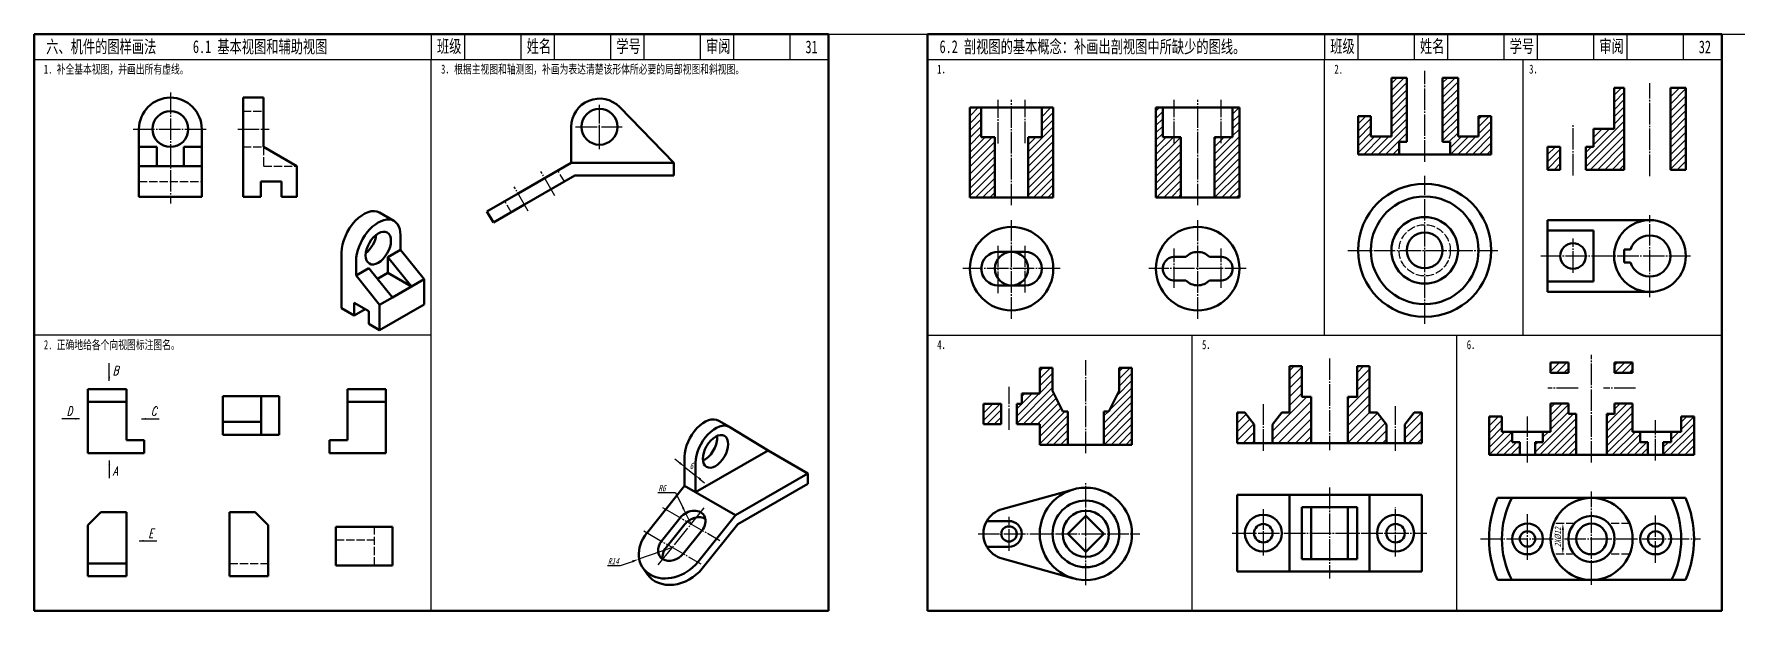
# Model space of a CAD drawing. Header units: millimetres. Extents: x -334 to 3025, y 133 to 867.
# Drawn here: x -334 to 331, y 642 to 867 of the extents above; entities that cross this region are included whole.
import ezdxf

# ---------------------------------------------------------------- set-up
doc = ezdxf.new("R2010")
doc.units = ezdxf.units.MM
doc.header["$LTSCALE"] = 0.8
doc.header["$PDMODE"] = 33
doc.header["$PDSIZE"] = 1.5
doc.linetypes.add('myCENTER', pattern=[18, 15, -1, 1, -1])
doc.linetypes.add('myHIDDEN', pattern=[5, 4, -1])
doc.layers.get('Defpoints').update_dxf_attribs({"lineweight": 20})
for name, color, linetype, lineweight in [('中心线', 7, 'myCENTER', 25), ('剖面线', 7, 'Continuous', 25), ('尺寸', 7, 'Continuous', 25), ('标注', 7, 'Continuous', 25), ('标题文字', 7, 'Continuous', 25), ('粗实线', 7, 'Continuous', 50), ('细实线', 7, 'Continuous', 25), ('虚线', 7, 'myHIDDEN', 25)]:
    doc.layers.add(name, color=color, linetype=linetype, lineweight=lineweight)
doc.styles.add('字母标注-2.5号', font='txt.shx', dxfattribs={"width": 0.7, "oblique": 15, "height": 2.5})
doc.styles.add('尺寸文字1-2.5号', font='SimSun.ttf', dxfattribs={"width": 0.7, "oblique": 15, "height": 2.5})
doc.styles.add('标题汉字1-5号', font='SimSun.ttf', dxfattribs={"width": 0.7, "height": 5})
doc.styles.add('标题汉字2-3.5号', font='SimSun.ttf', dxfattribs={"width": 0.7, "height": 3.5})
doc.dimstyles.new('尺寸25', dxfattribs={"dimtxt": 2.5, "dimasz": 2.5, "dimexe": 2, "dimexo": 0, "dimgap": 0.5, "dimtad": 1, "dimdec": 0, "dimdsep": 46, "dimtxsty": '尺寸文字1-2.5号', "dimcen": 0, "dimadec": 0, "dimazin": 0, "dimtfac": 1, "dimtdec": 0, "dimtmove": 0, "dimatfit": 3, "dimfxl": 0, "dimarcsym": 0})
pattern_1 = [(45, (0, 285.6778), (-1.4142136, 1.4142136), [])]
pattern_2 = [(45, (77.5, 289.6149), (-1.4142136, 1.4142136), [])]
pattern_3 = [(45, (234.3003, 702.7806), (-1.414214, 1.414214), [])]
pattern_4 = [(45, (-28.354, 204.6416), (-1.697056, 1.697056), [])]

# ---------------------------------------------------------------- blocks, each defined once
blk = doc.blocks.new('*D71')
at = {"layer": 'Defpoints', "color": 0}
for p in [(-84.44, 666.67), (-97.65, 662.05)]:
    blk.add_point(p, dxfattribs=at)
at = {"layer": '尺寸', "color": 0, "lineweight": -2}
for p, q in [((-84.44, 666.67), (-97.65, 662.05)), ((-109.69, 659.57), (-104.73, 659.57)), ((-104.73, 659.57), (-100.01, 661.22))]:
    blk.add_line(p, q, dxfattribs=at)
at = {"layer": '尺寸', "color": 0}
blk.add_solid([(-100.15, 661.62), (-99.87, 660.83), (-97.65, 662.05)], dxfattribs=at)
at = {"layer": '尺寸', "color": 0, "insert": (-107.46, 661.32), "char_height": 2.5, "attachment_point": 5, "style": '尺寸文字1-2.5号'}
blk.add_mtext('R14', dxfattribs=at)

msp = doc.modelspace()

# ---------------------------------------------------------------- hatches: boundary and pattern name
at = {"layer": '剖面线'}
h = msp.add_hatch(dxfattribs=at)
h.set_pattern_fill('_USER', color=256, scale=2, angle=45, style=0, pattern_type=0)
h.set_pattern_definition([(45, (396.833, 290.3452), (-1.4142136, 1.4142136), [])])
h.paths.add_polyline_path([(235.17, 819.92), (235.17, 834.92), (230.17, 834.92), (230.17, 826.92), (222.17, 826.92), (222.17, 849.92), (216.17, 849.92), (216.17, 824.92), (219.17, 824.92), (219.17, 819.92)])
h.paths.add_polyline_path([(183.17, 834.92), (183.17, 819.92), (199.17, 819.92), (199.17, 824.92), (202.17, 824.92), (202.17, 849.92), (196.17, 849.92), (196.17, 826.92), (188.17, 826.92), (188.17, 834.92)])
h = msp.add_hatch(dxfattribs=at)
h.set_pattern_fill('_USER', color=256, scale=2, angle=45, style=0, pattern_type=0)
h.set_pattern_definition(pattern_2)
h.paths.add_polyline_path([(287.08, 846), (283.08, 846), (283.08, 830), (275.08, 830), (275.08, 823), (272.08, 823), (272.08, 814), (287.08, 814)])
h = msp.add_hatch(dxfattribs=at)
h.set_pattern_fill('_USER', color=256, scale=2, angle=45, style=0, pattern_type=0)
h.set_pattern_definition(pattern_2)
h.paths.add_polyline_path([(311.08, 846), (305.08, 846), (305.08, 814), (311.08, 814)])
h = msp.add_hatch(dxfattribs=at)
h.set_pattern_fill('_USER', color=256, scale=2, angle=45, style=0, pattern_type=0)
h.set_pattern_definition(pattern_1)
h.paths.add_polyline_path([(31.65, 803.17), (41.41, 803.17), (41.41, 826.72), (36.14, 826.72), (36.14, 838.23), (31.65, 838.23)])
h = msp.add_hatch(dxfattribs=at)
h.set_pattern_fill('_USER', color=256, scale=2, angle=45, style=0, pattern_type=0)
h.set_pattern_definition(pattern_1)
h.paths.add_polyline_path([(64.2, 838.23), (59.71, 838.23), (59.71, 826.72), (54.44, 826.72), (54.44, 803.17), (64.2, 803.17)])
h = msp.add_hatch(dxfattribs=at)
h.set_pattern_fill('_USER', color=256, scale=2, angle=45, style=0, pattern_type=0)
h.set_pattern_definition(pattern_1)
h.paths.add_polyline_path([(104.3, 803.17), (114.06, 803.17), (114.06, 826.72), (106.93, 826.72), (106.93, 838.23), (104.3, 838.23)])
h = msp.add_hatch(dxfattribs=at)
h.set_pattern_fill('_USER', color=256, scale=2, angle=45, style=0, pattern_type=0)
h.set_pattern_definition(pattern_1)
h.paths.add_polyline_path([(136.85, 838.23), (134.22, 838.23), (134.22, 826.72), (127.09, 826.72), (127.09, 803.17), (136.85, 803.17)])
h = msp.add_hatch(dxfattribs=at)
h.set_pattern_fill('_USER', color=256, scale=2, angle=45, style=0, pattern_type=0)
h.set_pattern_definition(pattern_2)
h.paths.add_polyline_path([(262.08, 823), (257.08, 823), (257.08, 814), (262.08, 814)])
h = msp.add_hatch(dxfattribs=at)
h.set_pattern_fill('_USER', color=256, scale=2, angle=45, style=0, pattern_type=0)
h.set_pattern_definition(pattern_3)
h.paths.add_polyline_path([(265.3, 734.78), (265.3, 738.78), (258.3, 738.78), (258.3, 734.78)])
h = msp.add_hatch(dxfattribs=at)
h.set_pattern_fill('_USER', color=256, scale=2, angle=45, style=0, pattern_type=0)
h.set_pattern_definition(pattern_3)
h.paths.add_polyline_path([(283.3, 738.78), (283.3, 734.78), (290.3, 734.78), (290.3, 738.78)])
h = msp.add_hatch(dxfattribs=at)
h.set_pattern_fill('_USER', color=256, scale=2, angle=45, style=0, pattern_type=0)
h.set_pattern_definition([(45, (-85.9899, 675.2985), (-1.414214, 1.414214), [])])
h.paths.add_polyline_path([(43.94, 722.72), (36.94, 722.72), (36.94, 714.72), (43.94, 714.72)])
h.paths.add_polyline_path([(69.94, 706.72), (69.94, 719.72), (67.94, 719.72), (63.94, 727.72), (63.94, 736.72), (58.94, 736.72), (58.94, 726.72), (51.94, 726.72), (51.94, 722.72), (49.94, 722.72), (49.94, 714.72), (58.94, 714.72), (58.94, 706.72)])
h.paths.add_polyline_path([(83.94, 719.72), (83.94, 706.72), (94.94, 706.72), (94.94, 736.72), (89.94, 736.72), (89.94, 727.72), (85.94, 719.72)])
h = msp.add_hatch(dxfattribs=at)
h.set_pattern_fill('_USER', color=256, scale=2.4, angle=45, style=0, pattern_type=0)
h.set_pattern_definition(pattern_4)
h.paths.add_polyline_path([(164.8, 707.37), (164.8, 725.37), (161.2, 725.37), (161.2, 737.37), (156.4, 737.37), (156.4, 719.37), (153.4, 719.37), (149.8, 714.57), (149.8, 707.37)])
h = msp.add_hatch(dxfattribs=at)
h.set_pattern_fill('_USER', color=256, scale=2.4, angle=45, style=0, pattern_type=0)
h.set_pattern_definition(pattern_4)
h.paths.add_polyline_path([(179.2, 707.37), (194.2, 707.37), (194.2, 714.57), (190.6, 719.37), (187.6, 719.37), (187.6, 737.37), (182.8, 737.37), (182.8, 725.37), (179.2, 725.37)])
h = msp.add_hatch(dxfattribs=at)
h.set_pattern_fill('_USER', color=256, scale=2.4, angle=45, style=0, pattern_type=0)
h.set_pattern_definition(pattern_4)
h.paths.add_polyline_path([(142.6, 707.37), (142.6, 714.57), (139, 719.37), (136, 719.37), (136, 707.37)])
h = msp.add_hatch(dxfattribs=at)
h.set_pattern_fill('_USER', color=256, scale=2.4, angle=45, style=0, pattern_type=0)
h.set_pattern_definition(pattern_4)
h.paths.add_polyline_path([(208, 707.37), (208, 719.37), (205, 719.37), (201.4, 714.57), (201.4, 707.37)])
h = msp.add_hatch(dxfattribs=at)
h.set_pattern_fill('_USER', color=256, scale=2, angle=45, style=0, pattern_type=0)
h.set_pattern_definition(pattern_3)
h.paths.add_polyline_path([(258.3, 711.78), (255.3, 711.78), (255.3, 707.78), (252.3, 707.78), (252.3, 702.78), (268.3, 702.78), (268.3, 718.78), (265.3, 718.78), (265.3, 722.78), (258.3, 722.78)])
h = msp.add_hatch(dxfattribs=at)
h.set_pattern_fill('_USER', color=256, scale=2, angle=45, style=0, pattern_type=0)
h.set_pattern_definition(pattern_3)
h.paths.add_polyline_path([(290.3, 711.78), (290.3, 722.78), (283.3, 722.78), (283.3, 718.78), (280.3, 718.78), (280.3, 702.78), (296.3, 702.78), (296.3, 707.78), (293.3, 707.78), (293.3, 711.78)])
h = msp.add_hatch(dxfattribs=at)
h.set_pattern_fill('_USER', color=256, scale=2, angle=45, style=0, pattern_type=0)
h.set_pattern_definition(pattern_3)
h.paths.add_polyline_path([(243.3, 707.78), (243.3, 711.78), (239.3, 711.78), (239.3, 717.78), (234.3, 717.78), (234.3, 702.78), (246.3, 702.78), (246.3, 707.78)])
h = msp.add_hatch(dxfattribs=at)
h.set_pattern_fill('_USER', color=256, scale=2, angle=45, style=0, pattern_type=0)
h.set_pattern_definition(pattern_3)
h.paths.add_polyline_path([(314.3, 702.78), (314.3, 717.78), (309.3, 717.78), (309.3, 711.78), (305.3, 711.78), (305.3, 707.78), (302.3, 707.78), (302.3, 702.78)])

# ---------------------------------------------------------------- linework, layer by layer
for p, q in [((170.09, 749.42), (170.09, 856.92)), ((247.59, 749.42), (247.59, 856.92)), ((-178.54, 749.42), (-333.54, 749.42)), ((15.09, 749.42), (325.09, 749.42)), ((118.43, 641.92), (118.43, 749.42)), ((221.76, 641.92), (221.76, 749.42))]:
    msp.add_line(p, q)
at = {"layer": '中心线', "ltscale": 0.7}
for p, q in [((209.17, 817.14), (209.17, 852.57)), ((297.08, 811.55), (297.08, 847.77)), ((-280.35, 844.13), (-280.35, 800.84)), ((-112.88, 822.01), (-112.88, 839.38)), ((42.66, 824.19), (42.66, 841.23)), ((47.93, 800.17), (47.93, 841.23)), ((53.19, 824.39), (53.19, 841.23)), ((111.36, 824.38), (111.36, 841.23)), ((120.58, 800.17), (120.58, 841.23)), ((129.8, 824.38), (129.8, 841.23)), ((267.08, 811.76), (267.08, 831.95)), ((-294.9, 829.89), (-266.15, 829.89)), ((-254.03, 829.89), (-241.75, 829.89)), ((-122.2, 830.76), (-104.02, 830.76)), ((209.17, 753.84), (209.17, 811.69)), ((47.93, 755.9), (47.93, 794.37)), ((120.58, 755.9), (120.58, 794.37)), ((297.08, 764.26), (297.08, 796.31)), ((267.08, 773.83), (267.08, 787.16)), ((42.66, 765.91), (42.66, 784.47)), ((53.19, 766.11), (53.19, 784.27)), ((111.36, 767.88), (111.36, 783.27)), ((129.8, 767.88), (129.8, 783.27)), ((179.23, 782.57), (237.74, 782.57)), ((312.85, 780.36), (254.5, 780.36)), ((66.87, 775.43), (28.92, 775.43)), ((139.52, 775.43), (101.57, 775.43)), ((76.94, 703.46), (76.94, 739.72)), ((172, 740.42), (172, 704.65)), ((274.3, 699.78), (274.3, 741.75)), ((46.94, 712.52), (46.94, 729.37)), ((269.02, 728.78), (257.21, 728.78)), ((291.48, 728.78), (278.97, 728.78)), ((146.2, 704.37), (146.2, 722.53)), ((197.8, 704.37), (197.8, 721.72)), ((249.3, 699.75), (249.3, 717.8)), ((299.3, 700.64), (299.3, 716.32)), ((76.94, 652.01), (76.94, 692.04)), ((172, 690.02), (172, 654.52)), ((274.3, 652.14), (274.3, 688.52)), ((-89.93, 659.84), (-72.03, 682.11)), ((46.94, 665.41), (46.94, 678.64)), ((146.2, 663.47), (146.2, 681.62)), ((197.8, 663.2), (197.8, 682.43)), ((249.3, 661.9), (249.3, 679.64)), ((299.3, 660.71), (299.3, 679.35)), ((34.87, 671.97), (97.98, 671.97)), ((134.04, 672.24), (209.99, 672.24)), ((230.97, 669.99), (259.26, 669.99)), ((263.7, 669.99), (316.83, 669.99))]:
    msp.add_line(p, q, dxfattribs=at)
at = {"layer": '中心线', "ltscale": 0.7, "extrusion": (0, 1, 0)}
for p, q in [((-130.27, 803.83), (-135.77, 813.35)), ((-140.67, 797.83), (-146.17, 807.35))]:
    msp.add_line(p, q, dxfattribs=at)
at = {"layer": '中心线', "ltscale": 0.7, "extrusion": (0, 0.816497, 0.57735)}
for p, q in [((-88.25, 682.26), (-65.92, 669.37)), ((-95.6, 673.12), (-73.27, 660.23))]:
    msp.add_line(p, q, dxfattribs=at)
at = {"layer": '尺寸'}
for p, q in [((-23.54, 866.92), (406.26, 866.92)), ((-81.49, 699.6), (-83.44, 701.17)), ((-79.54, 698.03), (-75.4, 694.79)), ((-73.82, 693.43), (-71.87, 691.87)), ((-90.12, 688.05), (-83.27, 688.05)), ((-83.27, 688.05), (-80.36, 682.28)), ((-77.09, 675.81), (-79.79, 681.17)), ((263.09, 673.49), (263.09, 666.49))]:
    msp.add_line(p, q, dxfattribs=at)
for points in [[(-81.23, 699.93), (-81.75, 699.28), (-79.54, 698.03)], [(-73.19, 693.55), (-73.71, 692.9), (-75.4, 694.79)], [(-79.99, 682.47), (-80.73, 682.1), (-79.23, 680.05)], [(262.67, 673.49), (263.51, 673.49), (263.09, 675.99)], [(262.67, 666.49), (263.51, 666.49), (263.09, 663.99)]]:
    msp.add_solid(points, dxfattribs=at)
at = {"layer": '标注'}
for p, q in [((-304.17, 731.68), (-304.17, 738.57)), ((-315.81, 716.83), (-322.69, 716.83)), ((-291.58, 716.83), (-284.7, 716.83)), ((-304.17, 700.54), (-304.17, 693.65)), ((-292.48, 669.27), (-285.6, 669.27))]:
    msp.add_line(p, q, dxfattribs=at)
for points in [[(-304.17, 731.68, 0, 0.7, 0), (-304.17, 733.35, 0.7, 0.7, 0)], [(-315.81, 716.83, 0, 0.7, 0), (-317.48, 716.83, 0.7, 0.7, 0)], [(-291.58, 716.83, 0, 0.7, 0), (-291.58, 716.83, 0.7, 0.7, 0)], [(-291.58, 716.83, 0, 0.7, 0), (-291.58, 716.83, 0.7, 0.7, 0), (-291.58, 716.83, 0.7, 0.7, 0)], [(-291.58, 716.83, 0, 0.7, 0), (-289.92, 716.83, 0.7, 0.7, 0)], [(-304.17, 700.54, 0, 0.7, 0), (-304.17, 700.54, 0.7, 0.7, 0)], [(-304.17, 700.54, 0, 0.7, 0), (-304.17, 700.54, 0.7, 0.7, 0), (-304.17, 700.54, 0.7, 0.7, 0)], [(-304.17, 700.54, 0, 0.7, 0), (-304.17, 698.87, 0.7, 0.7, 0)], [(-292.48, 669.27, 0, 0.7, 0), (-292.48, 669.27, 0.7, 0.7, 0)], [(-292.48, 669.27, 0, 0.7, 0), (-292.48, 669.27, 0.7, 0.7, 0), (-292.48, 669.27, 0.7, 0.7, 0)], [(-292.48, 669.27, 0, 0.7, 0), (-290.81, 669.27, 0.7, 0.7, 0)]]:
    msp.add_lwpolyline(points, format="xyseb", dxfattribs=at)
at = {"layer": '粗实线'}
for p, q in [((-333.54, 866.92), (-333.54, 641.92)), ((-23.54, 866.92), (-333.54, 866.92)), ((-23.54, 641.92), (-23.54, 866.92)), ((15.09, 866.92), (15.09, 641.92)), ((325.09, 866.92), (15.09, 866.92)), ((325.09, 641.92), (325.09, 866.92)), ((106.93, 826.72), (106.93, 838.23)), ((134.22, 826.72), (134.22, 838.23)), ((257.08, 790.36), (257.08, 794.36)), ((257.08, 794.36), (297.08, 794.36)), ((257.08, 770.36), (257.08, 790.36)), ((257.08, 790.36), (275.08, 790.36)), ((275.08, 790.36), (275.08, 770.36)), ((42.66, 781.94), (53.19, 781.94)), ((111.36, 780.05), (115.99, 780.05)), ((129.8, 780.05), (125.17, 780.05)), ((287.08, 782.86), (289.48, 782.86)), ((287.08, 777.86), (287.08, 782.86)), ((289.48, 777.86), (287.08, 777.86)), ((53.19, 768.91), (42.66, 768.91)), ((111.36, 770.8), (115.99, 770.8)), ((129.8, 770.8), (125.17, 770.8)), ((257.08, 766.36), (257.08, 770.36)), ((275.08, 770.36), (257.08, 770.36)), ((297.08, 766.36), (257.08, 766.36)), ((-259.89, 725.63), (-244.89, 725.63)), ((-259.89, 725.63), (-259.89, 715.63)), ((-244.89, 725.63), (-237.89, 725.63)), ((-244.89, 725.63), (-244.89, 715.63)), ((-237.89, 725.63), (-237.89, 710.63)), ((-259.89, 710.63), (-259.89, 715.63)), ((-259.89, 715.63), (-244.89, 715.63)), ((-244.89, 715.63), (-244.89, 710.63)), ((-244.89, 710.63), (-259.89, 710.63)), ((-244.89, 710.63), (-237.89, 710.63)), ((44.27, 681.61), (72.14, 689.32)), ((136, 657.24), (136, 687.24)), ((136, 687.24), (156.4, 687.24)), ((156.4, 687.24), (187.6, 687.24)), ((156.4, 657.24), (156.4, 687.24)), ((187.6, 687.24), (187.6, 657.24)), ((187.6, 687.24), (208, 687.24)), ((208, 687.24), (208, 657.24)), ((237.64, 685.99), (243.17, 685.99)), ((243.17, 685.99), (274.3, 685.99)), ((274.3, 685.99), (305.43, 685.99)), ((305.43, 685.99), (310.96, 685.99)), ((69.94, 671.97), (76.94, 678.97)), ((76.94, 678.97), (83.94, 671.97)), ((161.2, 662.04), (161.2, 682.44)), ((161.2, 682.44), (182.8, 682.44)), ((164.8, 682.44), (164.8, 662.04)), ((179.2, 662.04), (179.2, 682.44)), ((182.8, 682.44), (182.8, 662.04)), ((-200.71, 674.67), (-215.71, 674.67)), ((-215.71, 674.67), (-215.71, 669.67)), ((-200.71, 674.67), (-193.71, 674.67)), ((-193.71, 659.67), (-193.71, 674.67)), ((38.28, 676.97), (46.94, 676.97)), ((76.94, 664.97), (69.94, 671.97)), ((83.94, 671.97), (76.94, 664.97)), ((-215.71, 659.67), (-215.71, 669.67)), ((46.94, 666.97), (38.28, 666.97)), ((-215.71, 659.67), (-200.71, 659.67)), ((-200.71, 659.67), (-193.71, 659.67)), ((72.14, 654.62), (44.27, 662.33)), ((182.8, 662.04), (161.2, 662.04)), ((156.4, 657.24), (136, 657.24)), ((187.6, 657.24), (156.4, 657.24)), ((208, 657.24), (187.6, 657.24)), ((237.64, 653.99), (243.17, 653.99)), ((243.17, 653.99), (274.3, 653.99)), ((274.3, 653.99), (305.43, 653.99)), ((305.43, 653.99), (310.96, 653.99)), ((-333.54, 641.92), (-23.54, 641.92)), ((15.09, 641.92), (325.09, 641.92))]:
    msp.add_line(p, q, dxfattribs=at)
at = {"layer": '粗实线', "extrusion": (0, 1, 0)}
for p, q in [((196.17, 849.92), (196.17, 826.92)), ((202.17, 849.92), (196.17, 849.92)), ((202.17, 824.92), (202.17, 849.92)), ((216.17, 849.92), (216.17, 824.92)), ((222.17, 849.92), (216.17, 849.92)), ((222.17, 826.92), (222.17, 849.92)), ((283.08, 846), (287.08, 846)), ((283.08, 830), (283.08, 846)), ((287.08, 846), (287.08, 814)), ((305.08, 846), (311.08, 846)), ((305.08, 814), (305.08, 846)), ((311.08, 846), (311.08, 814)), ((-251.98, 842.14), (-251.98, 829.89)), ((-251.98, 842.14), (-243.98, 842.14)), ((-243.98, 829.89), (-243.98, 842.14)), ((-83.88, 816.76), (-105, 838.43)), ((36.14, 838.23), (31.65, 838.23)), ((31.65, 838.23), (31.65, 803.17)), ((36.14, 838.23), (42.66, 838.23)), ((36.14, 826.72), (36.14, 838.23)), ((42.66, 838.23), (53.19, 838.23)), ((53.19, 838.23), (59.71, 838.23)), ((59.71, 838.23), (59.71, 826.72)), ((64.2, 838.23), (59.71, 838.23)), ((64.2, 803.17), (64.2, 838.23)), ((108.8, 838.23), (104.3, 838.23)), ((104.3, 838.23), (104.3, 803.17)), ((108.8, 838.23), (115.31, 838.23)), ((115.31, 838.23), (125.84, 838.23)), ((125.84, 838.23), (132.36, 838.23)), ((136.85, 838.23), (132.36, 838.23)), ((136.85, 803.17), (136.85, 838.23)), ((188.17, 834.92), (183.17, 834.92)), ((183.17, 834.92), (183.17, 819.92)), ((188.17, 826.92), (188.17, 834.92)), ((230.17, 834.92), (230.17, 826.92)), ((235.17, 834.92), (230.17, 834.92)), ((235.17, 819.92), (235.17, 834.92)), ((-292.6, 822.89), (-292.6, 829.89)), ((-268.1, 829.89), (-268.1, 822.89)), ((-251.98, 829.89), (-251.98, 803.39)), ((-243.98, 822.89), (-243.98, 829.89)), ((-123.88, 830.76), (-123.88, 816.76)), ((41.41, 826.72), (36.14, 826.72)), ((41.41, 803.17), (41.41, 826.72)), ((54.44, 826.72), (54.44, 803.17)), ((59.71, 826.72), (54.44, 826.72)), ((114.06, 826.72), (106.93, 826.72)), ((114.06, 803.17), (114.06, 826.72)), ((127.09, 826.72), (127.09, 803.17)), ((134.22, 826.72), (127.09, 826.72)), ((196.17, 826.92), (188.17, 826.92)), ((199.17, 824.92), (202.17, 824.92)), ((199.17, 819.92), (199.17, 824.92)), ((216.17, 824.92), (219.17, 824.92)), ((219.17, 824.92), (219.17, 819.92)), ((230.17, 826.92), (222.17, 826.92)), ((275.08, 830), (283.08, 830)), ((275.08, 823), (275.08, 830)), ((-292.6, 822.89), (-292.6, 815.39)), ((-285.6, 822.89), (-292.6, 822.89)), ((-285.6, 822.89), (-285.6, 815.39)), ((-275.1, 822.89), (-268.1, 822.89)), ((-275.1, 822.89), (-275.1, 815.39)), ((-268.1, 815.39), (-268.1, 822.89)), ((-243.98, 822.89), (-230.98, 815.39)), ((183.17, 819.92), (199.17, 819.92)), ((219.17, 819.92), (199.17, 819.92)), ((219.17, 819.92), (235.17, 819.92)), ((257.08, 823), (262.08, 823)), ((257.08, 814), (257.08, 823)), ((262.08, 823), (262.08, 814)), ((272.08, 823), (275.08, 823)), ((272.08, 814), (272.08, 823)), ((-292.6, 815.39), (-292.6, 803.39)), ((-285.6, 815.39), (-292.6, 815.39)), ((-275.1, 815.39), (-285.6, 815.39)), ((-268.1, 815.39), (-275.1, 815.39)), ((-268.1, 803.39), (-268.1, 815.39)), ((-230.98, 815.39), (-230.98, 803.39)), ((-123.88, 816.76), (-144.67, 804.76)), ((-122.54, 811.76), (-142.17, 800.43)), ((-123.88, 816.76), (-83.88, 816.76)), ((-122.54, 811.76), (-83.88, 811.76)), ((-83.88, 816.76), (-83.88, 811.76)), ((262.08, 814), (257.08, 814)), ((287.08, 814), (272.08, 814)), ((311.08, 814), (305.08, 814)), ((-236.98, 809.39), (-244.98, 809.39)), ((-244.98, 809.39), (-244.98, 803.39)), ((-236.98, 803.39), (-236.98, 809.39)), ((-144.67, 804.76), (-156.79, 797.76)), ((-292.6, 803.39), (-268.1, 803.39)), ((-251.98, 803.39), (-244.98, 803.39)), ((-236.98, 803.39), (-230.98, 803.39)), ((-154.29, 793.43), (-142.17, 800.43)), ((31.65, 803.17), (41.41, 803.17)), ((41.41, 803.17), (54.44, 803.17)), ((54.44, 803.17), (64.2, 803.17)), ((104.3, 803.17), (114.06, 803.17)), ((114.06, 803.17), (127.09, 803.17)), ((127.09, 803.17), (136.85, 803.17)), ((-154.29, 793.43), (-156.79, 797.76)), ((265.3, 738.78), (258.3, 738.78)), ((258.3, 738.78), (258.3, 734.78)), ((265.3, 734.78), (265.3, 738.78)), ((283.3, 738.78), (283.3, 734.78)), ((290.3, 738.78), (283.3, 738.78)), ((290.3, 734.78), (290.3, 738.78)), ((58.94, 736.72), (58.94, 726.72)), ((63.94, 736.72), (58.94, 736.72)), ((63.94, 727.72), (63.94, 736.72)), ((89.94, 736.72), (89.94, 727.72)), ((94.94, 736.72), (89.94, 736.72)), ((94.94, 706.72), (94.94, 736.72)), ((156.4, 737.37), (156.4, 719.37)), ((161.2, 737.37), (156.4, 737.37)), ((161.2, 725.37), (161.2, 737.37)), ((182.8, 737.37), (182.8, 725.37)), ((187.6, 737.37), (182.8, 737.37)), ((187.6, 719.37), (187.6, 737.37)), ((258.3, 734.78), (265.3, 734.78)), ((283.3, 734.78), (290.3, 734.78)), ((-312.53, 723.47), (-312.53, 728.47)), ((-312.53, 728.47), (-297.53, 728.47)), ((-297.53, 728.47), (-297.53, 723.47)), ((-196.23, 728.47), (-211.23, 728.47)), ((-211.23, 728.47), (-211.23, 723.47)), ((-196.23, 723.47), (-196.23, 728.47)), ((51.94, 726.72), (51.94, 722.72)), ((58.94, 726.72), (51.94, 726.72)), ((67.94, 719.72), (63.94, 727.72)), ((89.94, 727.72), (85.94, 719.72)), ((164.8, 725.37), (161.2, 725.37)), ((164.8, 707.37), (164.8, 725.37)), ((182.8, 725.37), (179.2, 725.37)), ((179.2, 725.37), (179.2, 707.37)), ((-312.53, 703.47), (-312.53, 723.47)), ((-297.53, 723.47), (-312.53, 723.47)), ((-297.53, 723.47), (-297.53, 708.47)), ((-211.23, 723.47), (-211.23, 708.47)), ((-211.23, 723.47), (-196.23, 723.47)), ((-196.23, 703.47), (-196.23, 723.47)), ((36.94, 722.72), (36.94, 714.72)), ((43.94, 722.72), (36.94, 722.72)), ((43.94, 714.72), (43.94, 722.72)), ((49.94, 722.72), (49.94, 714.72)), ((51.94, 722.72), (49.94, 722.72)), ((69.94, 719.72), (67.94, 719.72)), ((69.94, 706.72), (69.94, 719.72)), ((85.94, 719.72), (83.94, 719.72)), ((83.94, 706.72), (83.94, 719.72)), ((136, 719.37), (136, 707.37)), ((139, 719.37), (136, 719.37)), ((142.6, 714.57), (139, 719.37)), ((153.4, 719.37), (149.8, 714.57)), ((156.4, 719.37), (153.4, 719.37)), ((190.6, 719.37), (187.6, 719.37)), ((194.2, 714.57), (190.6, 719.37)), ((205, 719.37), (201.4, 714.57)), ((208, 719.37), (205, 719.37)), ((208, 707.37), (208, 719.37)), ((258.3, 722.78), (258.3, 711.78)), ((265.3, 722.78), (258.3, 722.78)), ((265.3, 718.78), (265.3, 722.78)), ((268.3, 718.78), (265.3, 718.78)), ((268.3, 702.78), (268.3, 718.78)), ((280.3, 718.78), (280.3, 702.78)), ((283.3, 718.78), (280.3, 718.78)), ((283.3, 722.78), (283.3, 718.78)), ((290.3, 722.78), (283.3, 722.78)), ((290.3, 711.78), (290.3, 722.78)), ((36.94, 714.72), (43.94, 714.72)), ((49.94, 714.72), (58.94, 714.72)), ((58.94, 714.72), (58.94, 706.72)), ((142.6, 707.37), (142.6, 714.57)), ((149.8, 714.57), (149.8, 707.37)), ((194.2, 707.37), (194.2, 714.57)), ((201.4, 714.57), (201.4, 707.37)), ((234.3, 717.78), (234.3, 702.78)), ((239.3, 717.78), (234.3, 717.78)), ((239.3, 711.78), (239.3, 717.78)), ((243.3, 711.78), (239.3, 711.78)), ((243.3, 711.78), (255.3, 711.78)), ((243.3, 707.78), (243.3, 711.78)), ((255.3, 711.78), (255.3, 707.78)), ((258.3, 711.78), (255.3, 711.78)), ((293.3, 711.78), (290.3, 711.78)), ((293.3, 711.78), (305.3, 711.78)), ((293.3, 707.78), (293.3, 711.78)), ((305.3, 711.78), (305.3, 707.78)), ((309.3, 711.78), (305.3, 711.78)), ((309.3, 717.78), (309.3, 711.78)), ((314.3, 717.78), (309.3, 717.78)), ((314.3, 702.78), (314.3, 717.78)), ((-297.53, 708.47), (-290.53, 708.47)), ((-290.53, 708.47), (-290.53, 703.47)), ((-218.23, 708.47), (-218.23, 703.47)), ((-211.23, 708.47), (-218.23, 708.47)), ((58.94, 706.72), (69.94, 706.72)), ((76.94, 706.72), (69.94, 706.72)), ((83.94, 706.72), (76.94, 706.72)), ((83.94, 706.72), (94.94, 706.72)), ((136, 707.37), (142.6, 707.37)), ((149.8, 707.37), (142.6, 707.37)), ((149.8, 707.37), (164.8, 707.37)), ((179.2, 707.37), (164.8, 707.37)), ((179.2, 707.37), (194.2, 707.37)), ((201.4, 707.37), (194.2, 707.37)), ((201.4, 707.37), (208, 707.37)), ((246.3, 707.78), (243.3, 707.78)), ((246.3, 702.78), (246.3, 707.78)), ((252.3, 707.78), (252.3, 702.78)), ((255.3, 707.78), (252.3, 707.78)), ((296.3, 707.78), (293.3, 707.78)), ((296.3, 702.78), (296.3, 707.78)), ((302.3, 707.78), (302.3, 702.78)), ((305.3, 707.78), (302.3, 707.78)), ((-290.53, 703.47), (-312.53, 703.47)), ((-218.23, 703.47), (-196.23, 703.47)), ((234.3, 702.78), (246.3, 702.78)), ((252.3, 702.78), (246.3, 702.78)), ((252.3, 702.78), (268.3, 702.78)), ((280.3, 702.78), (268.3, 702.78)), ((280.3, 702.78), (296.3, 702.78)), ((302.3, 702.78), (296.3, 702.78)), ((302.3, 702.78), (314.3, 702.78)), ((-312.53, 675.43), (-307.53, 680.43)), ((-297.53, 680.43), (-307.53, 680.43)), ((-297.53, 680.43), (-297.53, 655.43)), ((-257.22, 680.43), (-257.22, 655.43)), ((-257.22, 680.43), (-247.22, 680.43)), ((-242.22, 675.43), (-247.22, 680.43)), ((-312.53, 655.43), (-312.53, 675.43)), ((-242.22, 655.43), (-242.22, 675.43)), ((-297.53, 660.43), (-312.53, 660.43)), ((-297.53, 655.43), (-312.53, 655.43)), ((-257.22, 655.43), (-242.22, 655.43))]:
    msp.add_line(p, q, dxfattribs=at)
at = {"layer": '粗实线', "extrusion": (-5.55112e-17, 0.816497, 0.57735)}
for p, q in [((-198.73, 797.31), (-193.08, 794.05)), ((-190.54, 788.44), (-190.54, 782.72)), ((-213.52, 781.7), (-213.52, 760.06)), ((-207.86, 772.72), (-207.86, 778.44)), ((-195.49, 779.86), (-190.54, 782.72)), ((-195.49, 779.86), (-195.49, 773.74)), ((-195.49, 779.86), (-186.3, 768.43)), ((-181.35, 771.29), (-190.54, 782.72)), ((-202.91, 775.58), (-207.86, 772.72)), ((-207.86, 772.72), (-198.67, 761.29)), ((-202.91, 775.58), (-193.72, 764.15)), ((-195.49, 773.74), (-199.55, 771.4)), ((-195.49, 773.74), (-186.3, 768.43)), ((-186.3, 768.43), (-193.72, 764.15)), ((-181.35, 771.29), (-186.3, 768.43)), ((-181.35, 761.49), (-181.35, 771.29)), ((-213.52, 760.06), (-208.57, 757.21)), ((-202.91, 758.84), (-208.57, 762.11)), ((-208.57, 762.11), (-208.57, 757.21)), ((-208.57, 757.21), (-204.33, 759.66)), ((-202.91, 753.94), (-202.91, 758.84)), ((-193.72, 764.15), (-198.67, 761.29)), ((-198.67, 751.49), (-181.35, 761.49)), ((-198.67, 761.29), (-198.67, 751.49)), ((-202.91, 753.94), (-198.67, 751.49))]:
    msp.add_line(p, q, dxfattribs=at)
at = {"layer": '粗实线', "extrusion": (0, 0.816497, 0.57735)}
for p, q in [((-62.12, 713.67), (-66.36, 716.12)), ((-47.11, 704.55), (-62.05, 713.63)), ((-79.64, 702.1), (-79.64, 690.67)), ((-75.4, 688.22), (-47.11, 704.55)), ((-75.4, 699.65), (-75.4, 688.22)), ((-31.55, 695.57), (-47.11, 704.55)), ((-59.84, 679.24), (-31.55, 695.57)), ((-31.55, 695.57), (-31.55, 691.49)), ((-94.33, 672.39), (-79.64, 690.67)), ((-79.64, 690.67), (-75.4, 688.22)), ((-75.4, 688.22), (-59.84, 679.24)), ((-58.89, 675.7), (-31.55, 691.49)), ((-81.33, 678.26), (-88.68, 669.12)), ((-59.84, 679.24), (-74.54, 660.96)), ((-86.91, 666.61), (-79.56, 675.75)), ((-80.19, 664.22), (-72.84, 673.36)), ((-58.89, 675.7), (-72.77, 658.44)), ((-94.12, 656.11), (-95.89, 658.62))]:
    msp.add_line(p, q, dxfattribs=at)
at = {"layer": '粗实线'}
for centre, radius in [((-280.35, 829.89), 7), ((-112.88, 830.76), 7), ((209.17, 782.57), 26), ((209.17, 782.57), 21), ((47.93, 775.43), 16.28), ((120.58, 775.43), 16.28), ((209.17, 782.57), 13), ((297.08, 780.36), 14), ((209.17, 782.57), 7), ((267.08, 780.36), 5), ((76.94, 671.97), 18), ((76.94, 671.97), 13), ((274.3, 669.99), 16), ((76.94, 671.97), 9), ((146.2, 672.24), 7.2), ((197.8, 672.24), 7.2), ((274.3, 669.99), 9), ((46.94, 671.97), 3), ((146.2, 672.24), 3.6), ((197.8, 672.24), 3.6), ((249.3, 669.99), 6), ((249.3, 669.99), 3), ((274.3, 669.99), 6), ((299.3, 669.99), 6), ((299.3, 669.99), 3)]:
    msp.add_circle(centre, radius, dxfattribs=at)
for centre, radius, start, end in [((-280.35, 829.89), 12.25, 0, 180), ((-112.88, 830.76), 11, 44.25699, 180), ((297.08, 780.36), 8, 198.20996, 161.79004), ((42.66, 775.43), 6.52, 90, 270), ((47.93, 775.43), 6.52, 90, 270), ((47.93, 775.43), 6.52, 270, 90), ((53.19, 775.43), 6.52, 270, 90), ((111.57, 775.43), 4.63, 87.41687, 272.58313), ((120.58, 775.43), 6.52, 90, 134.76608), ((120.58, 775.43), 6.52, 45.23392, 90), ((129.59, 775.43), 4.63, 267.41687, 92.58313), ((120.58, 775.43), 6.52, 225.23392, 270), ((120.58, 775.43), 6.52, 270, 314.76608), ((274.3, 669.99), 40, 156.42182, 203.57818), ((274.3, 669.99), 35, 152.79711, 207.20289), ((274.3, 669.99), 35, 332.79711, 27.20289), ((274.3, 669.99), 40, 336.42182, 23.57818), ((46.94, 671.97), 10, 105.46601, 150), ((46.94, 671.97), 10, 150, 210), ((46.94, 671.97), 5, 270, 90), ((46.94, 671.97), 10, 210, 254.53399)]:
    msp.add_arc(centre, radius, start, end, dxfattribs=at)
for centre, major_axis, ratio, start_param, end_param in [((-204.86, 786.7), (6.12, 10.61), 0.57735, 0, 2.356194), ((-199.2, 783.44), (6.12, 10.61), 0.57735, 5.497787, 8.63938), ((-204.86, 786.7), (3.5, 6.06), 0.57735, 4.082549, 5.342229), ((-71.86, 706.59), (5.5, 9.53), 0.57735, 0, 2.356194), ((-67.62, 704.14), (5.5, 9.53), 0.57735, 6.270217, 8.63938), ((-71.86, 706.59), (3.5, 6.06), 0.57735, 3.79273, 5.497787), ((-71.86, 706.59), (3.5, 6.06), 0.57735, 5.497787, 5.632048), ((-77.09, 675.81), (4.91, 3.45), 0.788675, 5.063268, 8.204861), ((-75.32, 673.3), (4.91, 3.45), 0.788675, 0.330813, 1.921676), ((-84.44, 666.67), (11.45, 8.05), 0.788675, 1.921676, 5.063268), ((-84.44, 666.67), (4.91, 3.45), 0.788675, 1.921676, 5.063268), ((-82.67, 664.16), (4.91, 3.45), 0.788675, 1.921676, 2.81078), ((-82.67, 664.16), (11.45, 8.05), 0.788675, 3.141593, 5.063268)]:
    msp.add_ellipse(centre, major_axis=major_axis, ratio=ratio, start_param=start_param, end_param=end_param, dxfattribs=at)
for centre in [(-199.2, 783.44), (-67.62, 704.14)]:
    msp.add_ellipse(centre, major_axis=(3.5, 6.06), ratio=0.57735, dxfattribs=at)
at = {"layer": '细实线'}
for p, q in [((-178.54, 866.92), (-178.54, 856.92)), ((-165.54, 866.92), (-165.54, 856.92)), ((-143.54, 866.92), (-143.54, 856.92)), ((-130.54, 866.92), (-130.54, 856.92)), ((-108.54, 866.92), (-108.54, 856.92)), ((-95.54, 866.92), (-95.54, 856.92)), ((-73.54, 866.92), (-73.54, 856.92)), ((-60.54, 866.92), (-60.54, 856.92)), ((-38.54, 866.92), (-38.54, 856.92)), ((170.09, 866.92), (170.09, 856.92)), ((183.09, 866.92), (183.09, 856.92)), ((205.09, 866.92), (205.09, 856.92)), ((218.09, 866.92), (218.09, 856.92)), ((240.09, 866.92), (240.09, 856.92)), ((253.09, 866.92), (253.09, 856.92)), ((275.09, 866.92), (275.09, 856.92)), ((288.09, 866.92), (288.09, 856.92)), ((310.09, 866.92), (310.09, 856.92)), ((-23.54, 856.92), (-333.54, 856.92)), ((-178.54, 641.92), (-178.54, 856.92)), ((325.09, 856.92), (15.09, 856.92))]:
    msp.add_line(p, q, dxfattribs=at)
at = {"layer": '虚线', "extrusion": (0, 1, 0)}
for p, q in [((-251.98, 836.89), (-243.98, 836.89)), ((-251.98, 822.89), (-243.98, 822.89)), ((-243.98, 822.89), (-243.98, 815.39)), ((-243.98, 815.39), (-230.98, 815.39)), ((-126.58, 809.43), (-129.08, 813.76)), ((-292.6, 809.39), (-268.1, 809.39)), ((-147.36, 797.43), (-149.86, 801.76)), ((-257.22, 660.43), (-242.22, 660.43))]:
    msp.add_line(p, q, dxfattribs=at)
at = {"layer": '虚线'}
for p, q in [((-200.71, 659.67), (-200.71, 674.67)), ((267.59, 675.99), (259.47, 675.99)), ((289.13, 675.99), (281.01, 675.99)), ((-215.71, 669.67), (-200.71, 669.67)), ((267.59, 663.99), (259.47, 663.99)), ((289.13, 663.99), (281.01, 663.99))]:
    msp.add_line(p, q, dxfattribs=at)
msp.add_circle((209.17, 782.57), 10, dxfattribs=at)

# ---------------------------------------------------------------- texts
at = {"layer": '尺寸', "style": '尺寸文字1-2.5号', "oblique": 15, "width": 0.7}
msp.add_text('6', height=2.5, dxfattribs=at).set_placement((-77.73, 697.24))
at = {"layer": '尺寸', "insert": (-88.47, 689.8), "char_height": 2.5, "attachment_point": 5, "style": '尺寸文字1-2.5号'}
msp.add_mtext('R6', dxfattribs=at)
at = {"layer": '尺寸', "insert": (261.19, 670.64), "char_height": 2.5, "attachment_point": 5, "rotation": 90, "style": '尺寸文字1-2.5号'}
msp.add_mtext('2X%%C12', dxfattribs=at)
at = {"layer": '标注', "style": '字母标注-2.5号', "oblique": 15, "width": 0.7}
for s, p in [('B', (-302.83, 733.93)), ('D', (-320.85, 718.12)), ('C', (-287.92, 718.12)), ('A', (-302.83, 694.79)), ('E', (-288.95, 670.44))]:
    msp.add_text(s, height=3.5, dxfattribs=at).set_placement(p)
at = {"layer": '标题文字', "width": 0.7}
for s, height, style, p in [('六、机件的图样画法      6.1 基本视图和辅助视图', 5, '标题汉字1-5号', (-328.81, 859.52)), ('班级', 5, '标题汉字1-5号', (-176.31, 859.69)), ('姓名', 5, '标题汉字1-5号', (-141.31, 859.69)), ('学号', 5, '标题汉字1-5号', (-106.31, 859.69)), ('审阅', 5, '标题汉字1-5号', (-71.31, 859.69)), ('6.2 剖视图的基本概念：补画出剖视图中所缺少的图线。', 5, '标题汉字1-5号', (19.83, 859.52)), ('班级', 5, '标题汉字1-5号', (172.32, 859.69)), ('姓名', 5, '标题汉字1-5号', (207.32, 859.69)), ('学号', 5, '标题汉字1-5号', (242.32, 859.69)), ('审阅', 5, '标题汉字1-5号', (277.32, 859.69)), ('31', 5, '标题汉字1-5号', (-32.48, 859.42)), ('32', 5, '标题汉字1-5号', (316.15, 859.42)), ('1. 补全基本视图，并画出所有虚线。', 3.5, '标题汉字2-3.5号', (-329.7, 851.51)), ('3．根据主视图和轴测图，补画为表达清楚该形体所必要的局部视图和斜视图。', 3.5, '标题汉字2-3.5号', (-174.7, 851.51)), ('1．', 3.5, '标题汉字2-3.5号', (18.93, 851.51)), ('2.', 3.5, '标题汉字2-3.5号', (173.93, 851.51)), ('3．', 3.5, '标题汉字2-3.5号', (249.94, 851.51)), ('2. 正确地给各个向视图标注图名。', 3.5, '标题汉字2-3.5号', (-329.7, 744.01)), ('4．', 3.5, '标题汉字2-3.5号', (18.93, 744.01)), ('5．', 3.5, '标题汉字2-3.5号', (122.27, 744.01)), ('6．', 3.5, '标题汉字2-3.5号', (225.6, 744.01))]:
    msp.add_text(s, height=height, dxfattribs=dict(at, style=style)).set_placement(p)

# ---------------------------------------------------------------- dimensions: what is measured, and where the dimension line sits
at = {"layer": '尺寸'}
dim = msp.add_radius_dim(center=(-84.44, 666.67), mpoint=(-97.65, 662.05), dimstyle='尺寸25', override={"dimtoh": 1}, dxfattribs=at)
dim.commit()
dim.dimension.update_dxf_attribs({"geometry": '*D71', "text_midpoint": (-107.46, 661.32)})

doc.saveas('drawing.dxf')
